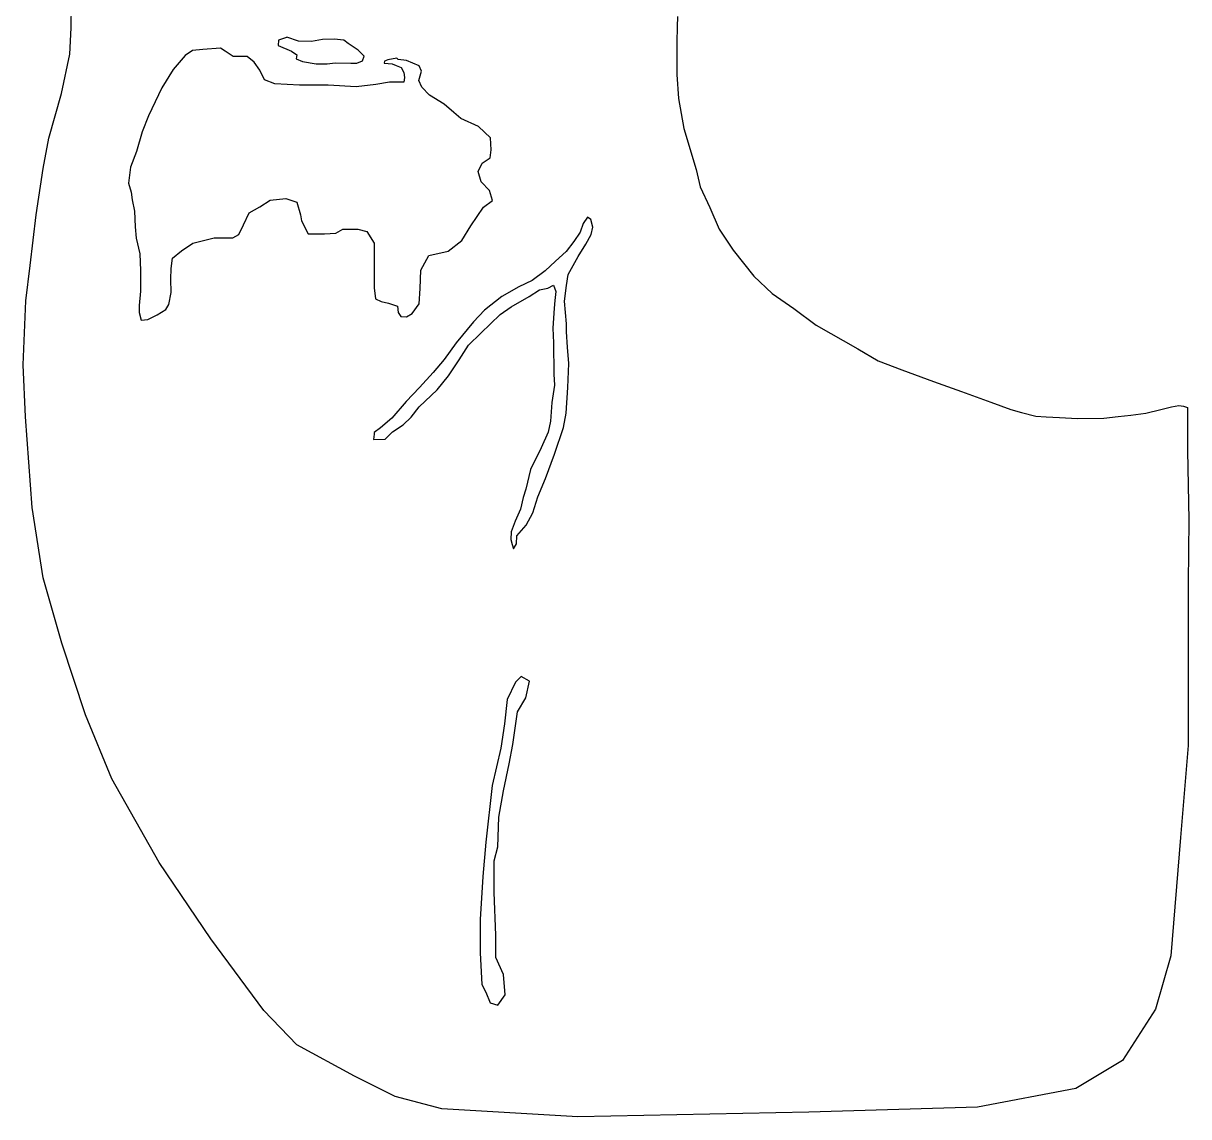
# Model space of a CAD drawing. Header units: inches. Extents: x 26.8 to 63.4, y -8.2 to 32.
# Drawn here: x 39.83 to 57.86, y -8.23 to 8.69 of the extents above; entities that cross this region are included whole.
import ezdxf

# ---------------------------------------------------------------- set-up
doc = ezdxf.new("R2010")
doc.units = ezdxf.units.IN
doc.header["$MEASUREMENT"] = 0

msp = doc.modelspace()

# ---------------------------------------------------------------- linework, layer by layer
msp.add_lwpolyline([(49.951, 8.794), (49.947, 8.638), (49.943, 8.398), (49.943, 7.898), (49.968, 7.53), (50.05, 7.064), (50.238, 6.43), (50.304, 6.16), (50.451, 5.841), (50.598, 5.506), (50.811, 5.179), (51.13, 4.779), (51.416, 4.509), (51.752, 4.28), (52.095, 4.019), (52.743, 3.657), (53.054, 3.469), (53.422, 3.33), (53.913, 3.15), (54.348, 2.994), (54.798, 2.83), (55.109, 2.715), (55.274, 2.671), (55.495, 2.615), (55.655, 2.603), (55.86, 2.591), (56.14, 2.575), (56.547, 2.583), (56.772, 2.607), (56.964, 2.627), (57.197, 2.659), (57.43, 2.715), (57.51, 2.739), (57.594, 2.755), (57.707, 2.779), (57.779, 2.767), (57.842, 2.747), (57.842, 2.084), (57.861, 1.004), (57.852, 0.032), (57.853, -2.48), (57.732, -3.904), (57.587, -5.739), (57.346, -6.56), (56.838, -7.356), (56.114, -7.791), (54.592, -8.08), (51.983, -8.153), (48.407, -8.225), (46.305, -8.105), (45.581, -7.911), (44.952, -7.598), (44.059, -7.115), (43.551, -6.584), (42.73, -5.473), (41.933, -4.29), (41.199, -3), (40.789, -2.01), (40.426, -0.9), (40.136, 0.114), (39.967, 1.2), (39.863, 2.605), (39.829, 3.407), (39.869, 4.397), (39.933, 4.943), (40.026, 5.73), (40.137, 6.444), (40.224, 6.915), (40.421, 7.603), (40.549, 8.212), (40.567, 8.619), (40.572, 8.982)])
for points in [[(43.899, 8.471), (43.778, 8.431), (43.77, 8.346), (43.976, 8.262), (44.061, 8.205), (44.052, 8.141), (44.149, 8.1), (44.359, 8.064), (44.532, 8.064), (44.653, 8.08), (44.895, 8.072), (44.988, 8.072), (45.076, 8.113), (45.105, 8.185), (45.012, 8.278), (44.855, 8.378), (44.79, 8.431), (44.637, 8.447), (44.46, 8.443), (44.29, 8.411), (44.085, 8.415), (43.907, 8.479)], [(41.631, 5.126), (41.64, 4.867), (41.64, 4.741), (41.64, 4.548), (41.62, 4.323), (41.62, 4.216), (41.653, 4.097), (41.753, 4.11), (41.899, 4.183), (42.032, 4.263), (42.078, 4.343), (42.118, 4.528), (42.112, 4.734), (42.118, 4.9), (42.138, 5.06), (42.278, 5.173), (42.451, 5.292), (42.783, 5.372), (43.069, 5.372), (43.162, 5.425), (43.235, 5.571), (43.321, 5.757), (43.487, 5.85), (43.647, 5.956), (43.893, 5.983), (44.059, 5.923), (44.119, 5.73), (44.132, 5.637), (44.234, 5.432), (44.487, 5.432), (44.666, 5.445), (44.773, 5.505), (45.005, 5.505), (45.145, 5.471), (45.258, 5.292), (45.258, 5.1), (45.258, 4.741), (45.258, 4.601), (45.278, 4.429), (45.364, 4.389), (45.477, 4.362), (45.617, 4.316), (45.63, 4.216), (45.67, 4.157), (45.756, 4.15), (45.843, 4.203), (45.956, 4.349), (45.969, 4.588), (45.982, 4.874), (46.102, 5.1), (46.401, 5.166), (46.613, 5.332), (46.753, 5.558), (46.947, 5.845), (47.087, 5.951), (47.04, 6.104), (46.914, 6.236), (46.867, 6.396), (46.927, 6.529), (47.053, 6.608), (47.067, 6.734), (47.06, 6.92), (46.874, 7.093), (46.601, 7.219), (46.488, 7.312), (46.342, 7.438), (46.116, 7.578), (45.997, 7.704), (45.949, 7.806), (45.988, 7.952), (45.955, 8.032), (45.756, 8.118), (45.63, 8.131), (45.61, 8.151), (45.47, 8.125), (45.417, 8.105), (45.41, 8.072), (45.537, 8.065), (45.596, 8.038), (45.676, 8.005), (45.716, 7.932), (45.729, 7.852), (45.716, 7.779), (45.497, 7.779), (45.284, 7.746), (44.978, 7.706), (44.546, 7.733), (44.101, 7.733), (43.722, 7.753), (43.563, 7.819), (43.49, 7.965), (43.403, 8.092), (43.29, 8.178), (43.078, 8.178), (42.951, 8.258), (42.878, 8.304), (42.606, 8.284), (42.446, 8.271), (42.333, 8.191), (42.147, 7.979), (41.974, 7.693), (41.767, 7.259), (41.667, 7.014), (41.581, 6.708), (41.488, 6.463), (41.455, 6.217), (41.495, 6.077), (41.515, 5.958), (41.548, 5.785), (41.561, 5.54), (41.574, 5.367)], [(45.257, 2.334), (45.248, 2.251), (45.428, 2.255), (45.542, 2.372), (45.705, 2.477), (45.831, 2.598), (45.956, 2.757), (46.23, 3.018), (46.406, 3.236), (46.573, 3.483), (46.716, 3.713), (46.909, 3.898), (47.207, 4.185), (47.375, 4.306), (47.656, 4.465), (47.815, 4.566), (47.945, 4.591), (48.033, 4.641), (48.071, 4.541), (48.054, 4.403), (48.045, 4.285), (48.023, 3.977), (48.031, 3.745), (48.038, 3.264), (48.046, 3.092), (48.008, 2.822), (47.986, 2.536), (47.948, 2.364), (47.843, 2.124), (47.678, 1.786), (47.603, 1.484), (47.565, 1.356), (47.52, 1.176), (47.437, 0.988), (47.377, 0.823), (47.37, 0.703), (47.392, 0.628), (47.415, 0.56), (47.46, 0.636), (47.467, 0.763), (47.61, 0.928), (47.715, 1.116), (47.79, 1.364), (47.911, 1.649), (48.046, 2.024), (48.189, 2.439), (48.226, 2.657), (48.256, 3.055), (48.271, 3.43), (48.249, 3.678), (48.234, 3.918), (48.234, 4.042), (48.204, 4.394), (48.234, 4.635), (48.257, 4.807), (48.415, 5.085), (48.535, 5.272), (48.617, 5.423), (48.64, 5.535), (48.61, 5.655), (48.557, 5.693), (48.49, 5.595), (48.445, 5.46), (48.347, 5.317), (48.227, 5.16), (48.062, 5.01), (47.904, 4.86), (47.701, 4.71), (47.498, 4.612), (47.235, 4.462), (46.965, 4.252), (46.792, 4.072), (46.528, 3.747), (46.34, 3.492), (46.168, 3.289), (45.957, 3.057), (45.755, 2.839), (45.529, 2.584), (45.357, 2.434), (45.259, 2.359)], [(46.984, -6.297), (47.051, -6.465), (47.171, -6.499), (47.287, -6.341), (47.258, -6.024), (47.142, -5.764), (47.142, -5.419), (47.114, -4.756), (47.114, -4.266), (47.171, -4.05), (47.186, -3.589), (47.258, -3.185), (47.344, -2.767), (47.402, -2.465), (47.474, -1.961), (47.604, -1.744), (47.662, -1.485), (47.532, -1.413), (47.445, -1.5), (47.315, -1.773), (47.272, -2.148), (47.215, -2.522), (47.085, -3.099), (46.984, -3.978), (46.941, -4.511), (46.897, -5.174), (46.897, -5.692), (46.926, -6.182)]]:
    msp.add_lwpolyline(points, close=True)

doc.saveas('drawing.dxf')
